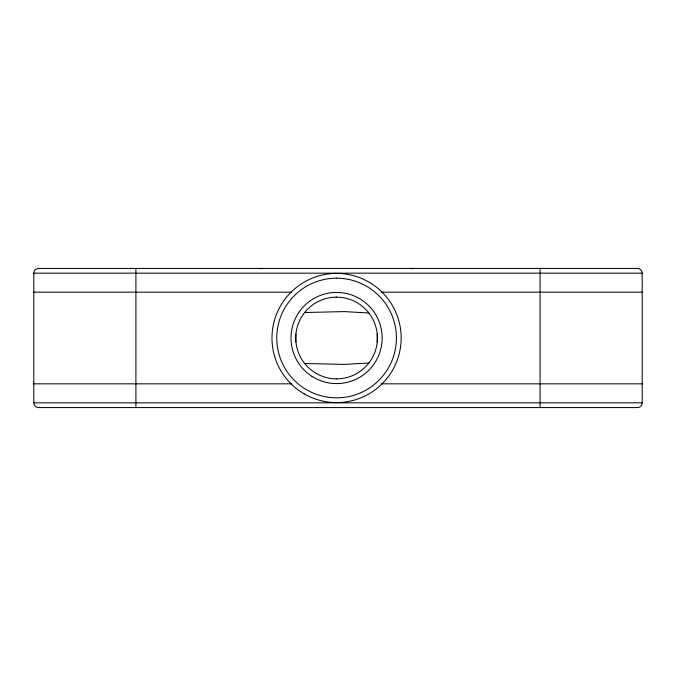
<?xml version="1.0" encoding="UTF-8"?>
<svg xmlns="http://www.w3.org/2000/svg" width="676" height="676" viewBox="0 0 676 676"><rect width="100%" height="100%" fill="white"/><g stroke="black" fill="none" stroke-linecap="round" stroke-linejoin="round"><path stroke-width="1.01" d="M412.985 268.752L412.985 268.423A4.749 4.74 -90 0 0 411.245 268.752M295.742 338.989L295.742 337.011M295.75 336.766L295.927 334.012M377.225 341.988L377.225 334.012M368.885 362.987L344.371 364.406L304.775 363.485M336.116 378.906L336.572 378.847M304.775 312.515L344.371 311.594L368.885 313.013M38.549 268.423L637.451 268.423A4.749 4.749 0 0 1 642.2 273.172L642.2 402.828A4.749 4.749 0 0 1 637.451 407.577L38.549 407.577A4.749 4.749 0 0 1 33.8 402.828L33.8 273.172A4.749 4.749 0 0 1 38.549 268.423L38.549 268.752M33.8 273.172L642.2 273.172M33.8 292.167L291.686 292.167M381.154 292.167L642.2 292.167M295.133 338L295.733 338M33.8 383.833L291.686 383.833M381.154 383.833L642.2 383.833M33.8 402.828L642.2 402.828M336.572 297.153L336.116 297.094M295.927 341.988L295.75 339.234M540.09 268.423L540.09 407.577M260.159 268.752L260.159 268.44A4.749 4.74 90 0 1 261.908 268.752M135.91 268.423L135.91 407.577M316.157 373.372A40.847 40.847 0 0 0 377.419 338A40.847 40.847 0 0 0 316.157 302.628A40.847 40.847 0 0 0 316.157 373.372M304.276 393.939A64.592 64.592 0 0 0 401.164 338A64.592 64.592 0 0 0 304.276 282.061A64.592 64.592 0 0 0 304.276 393.939M336.58 278.191A59.818 59.818 0 0 0 276.763 338.025A59.818 59.818 0 0 0 336.572 397.826A59.818 59.818 0 0 0 396.406 338.017A59.818 59.818 0 0 0 336.58 278.191M311.889 376.321A45.579 45.579 0 0 0 382.109 340.239A45.579 45.579 0 0 0 315.751 297.465A45.579 45.579 0 0 0 311.889 376.321"/></g></svg>
